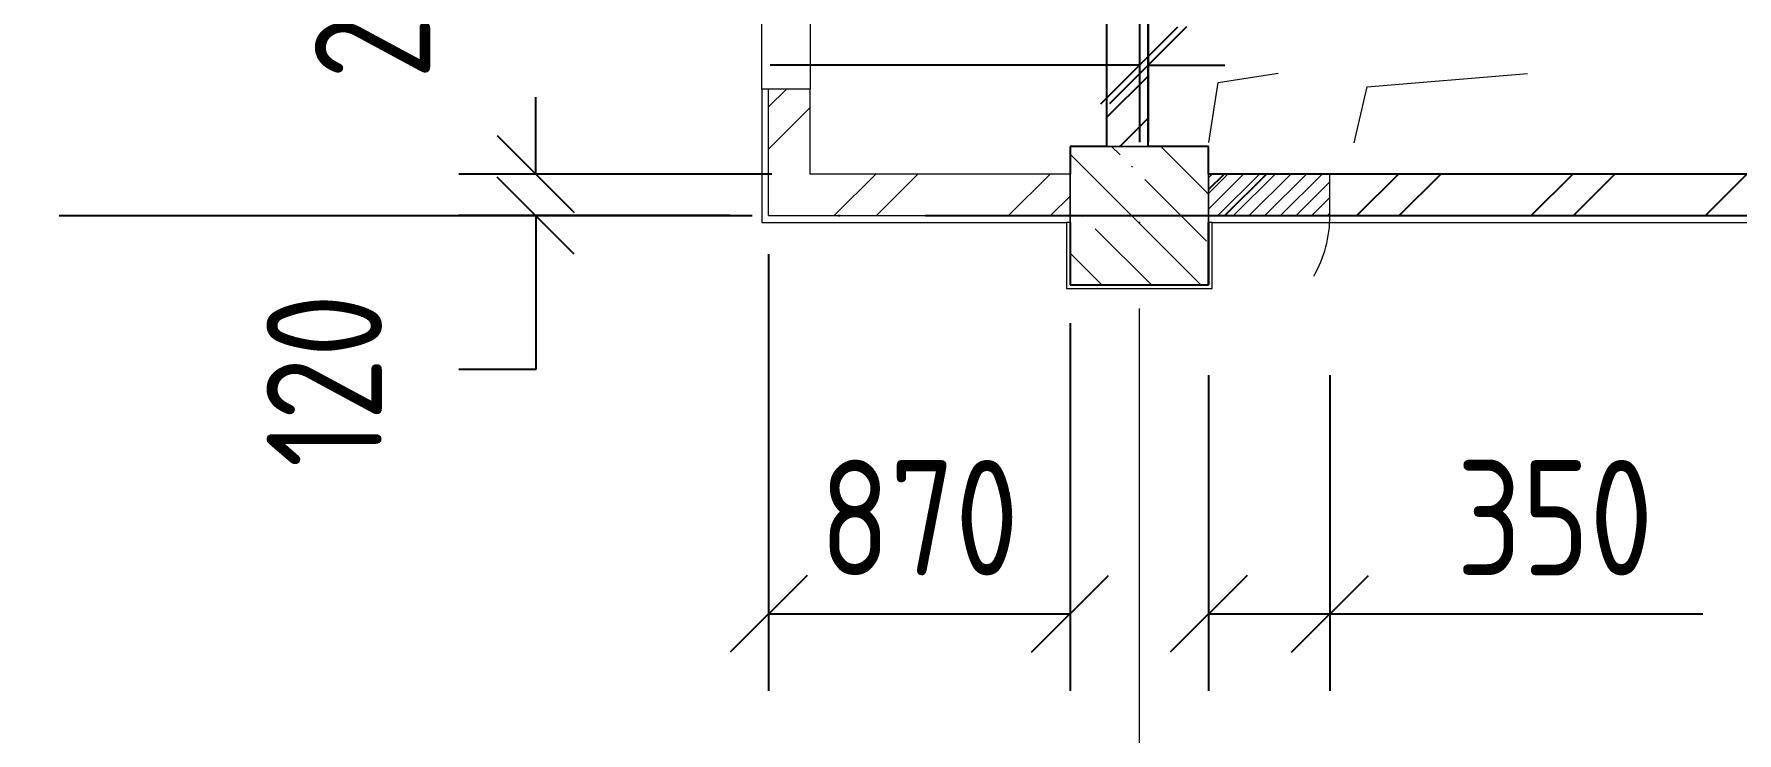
# Model space of a CAD drawing. Header units: millimetres. Extents: x -68946 to 288321, y -402657 to 324925.
# Drawn here: x 51360 to 56275, y 53181 to 55199 of the extents above; entities that cross this region are included whole.
import ezdxf

# ---------------------------------------------------------------- set-up
doc = ezdxf.new("R2010")
doc.units = ezdxf.units.MM
doc.linetypes.add('ADSK_Линия сетки', pattern=[2500, 2000, -250, 0, -250])
doc.layers.get('Defpoints').update_dxf_attribs({"color": 250})
for name, color, linetype, lineweight in [('A-____-____-DIMS', 250, 'Continuous', 9), ('A-DETL-GENF-OTLN', 250, 'Continuous', 5), ('A-DOOR-____-MCUT', 250, 'Continuous', 5), ('A-DOOR-____-OTLN', 250, 'Continuous', 5), ('A-GLAZ-____-OTLN', 250, 'Continuous', 5), ('A-WALL-____-MCUT', 250, 'Continuous', 13), ('A-WALL-____-PATT', 250, 'Continuous', 13), ('A-WALL-FNSH-MCUT', 250, 'Continuous', 13), ('I-WALL-____-OTLN', 250, 'Continuous', 9), ('S-COLS-____-MCUT', 250, 'Continuous', 25), ('S-COLS-____-OTLN', 250, 'Continuous', 9), ('S-GRID-____-OTLN', 250, 'Continuous', 9)]:
    doc.layers.add(name, color=color, linetype=linetype, lineweight=lineweight)
doc.styles.get("Standard").update_dxf_attribs({"font": 'ГОСТ тип А.ttf'})
doc.dimstyles.new('А3', dxfattribs={"dimtxt": 333, "dimasz": 222, "dimexe": 222, "dimexo": 111, "dimgap": 111, "dimtad": 1, "dimtoh": 1, "dimdec": 0, "dimrnd": 0.0015, "dimzin": 0, "dimdsep": 46, "dimtxsty": 'Standard', "dimblk": 'OBLIQUE', "dimcen": 0, "dimclrd": 7, "dimclre": 7, "dimclrt": 7, "dimadec": 0, "dimazin": 0, "dimtfac": 1, "dimtdec": 0, "dimtofl": 0, "dimtmove": 0, "dimatfit": 3, "dimfxl": 1, "dimtolj": 1, "dimtzin": 0, "dimarcsym": 0})
pattern_1 = [(45, (0, 0), (-251.4472, 251.4472), []), (45, (0, 381), (-251.4472, 251.4472), [])]

# ---------------------------------------------------------------- blocks, each defined once
blk = doc.blocks.new('_Wn_-As_OpeningMEP_floor__Rectangular - _Wn_-As_OpeningMEP_floor__Rectangular-V6-Кладочный план на отм_ 0_000_ Секция 1_')
at = {"layer": 'A-DETL-GENF-OTLN'}
for p, q in [((-212.2, 112.2), (250, 150)), ((-250, -50), (-212.2, 112.2))]:
    blk.add_line(p, q, dxfattribs=at)
blk = doc.blocks.new('_Wn_-As_OpeningMEP_floor__Rectangular - _Wn_-As_OpeningMEP_floor__Rectangular-32466825-Кладочный план на отм_ 0_000_ Секция 1_')
at = {"layer": 'A-DETL-GENF-OTLN'}
for p, q in [((-73.2, 123.2), (100, 150)), ((-100, -50), (-73.2, 123.2))]:
    blk.add_line(p, q, dxfattribs=at)
blk = doc.blocks.new('АР_Люк - ЛРС_ВК_350х400_наружный_NCS S 1000-N-42726280-Кладочный план на отм_ 0_000_ Секция 1_')
at = {"layer": 'A-DOOR-____-OTLN'}
h = blk.add_hatch(dxfattribs=at)
h.set_pattern_fill('FP_29', color=256, style=0, pattern_type=2)
h.set_pattern_definition([(45, (125, 0), (-22.6274, 22.6274), [])])
h.paths.add_polyline_path([(42.5, 60), (-50, 60), (-50, -60), (300, -60), (300, 60)])
at = {"layer": 'A-DETL-GENF-OTLN', "lineweight": 9}
for p, q in [((300, 60), (-50, 60)), ((-50, 60), (-50, -60)), ((300, -60), (300, 60)), ((-50, -60), (300, -60))]:
    blk.add_line(p, q, dxfattribs=at)
at = {"layer": 'A-DOOR-____-MCUT'}
blk.add_arc((300, 60), 350, 150, 180, dxfattribs=at)
blk = doc.blocks.new('_Oblique')
at = {"color": 0, "linetype": 'ByBlock', "lineweight": -2}
blk.add_line((-0.5, -0.5), (0.5, 0.5), dxfattribs=at)
blk = doc.blocks.new('DIMBLOCK198-Кладочный план на отм_ 0_000_ Секция 1_')
at = {"layer": 'A-____-____-DIMS', "color": 7, "lineweight": -2, "transparency": 16777216}
for p, q in [((54550, 55506.5), (54550, 54887.2)), ((54575, 55506.5), (54575, 54887.2)), ((54550, 55109.2), (53484.4, 55109.2)), ((54575, 55109.2), (54797, 55109.2))]:
    blk.add_line(p, q, dxfattribs=at)
at = {"layer": 'Defpoints', "color": 0, "transparency": 16777216}
for p in [(54550, 55617.5), (54575, 55617.5), (54575, 55109.2)]:
    blk.add_point(p, dxfattribs=at)
at = {"layer": 'A-____-____-DIMS', "color": 7, "lineweight": -2, "transparency": 16777216, "xscale": 222, "yscale": 222, "zscale": 222}
blk.add_blockref('_Oblique', (54550, 55109.2), dxfattribs=at)
at = {"layer": 'A-____-____-DIMS', "color": 7, "lineweight": -2, "transparency": 16777216, "xscale": 222, "yscale": 222, "zscale": 222, "rotation": 180}
blk.add_blockref('_Oblique', (54575, 55109.2), dxfattribs=at)
at = {"layer": 'A-____-____-DIMS', "color": 7, "transparency": 16777216, "insert": (53595.4, 55664.2), "char_height": 333, "width": 1.242, "attachment_point": 1, "line_spacing_factor": 1.022761}
blk.add_mtext('\\A1;25', dxfattribs=at)
blk = doc.blocks.new('DIMBLOCK207-Кладочный план на отм_ 0_000_ Секция 1_')
at = {"layer": 'A-____-____-DIMS', "color": 7, "lineweight": -2, "transparency": 16777216}
for p, q in [((52808, 54795), (52808, 55017)), ((53489, 54795), (52586, 54795)), ((53369, 54675), (52586, 54675)), ((52808, 54675), (52808, 54231)), ((52808, 54231), (52586, 54231))]:
    blk.add_line(p, q, dxfattribs=at)
at = {"layer": 'Defpoints', "color": 0, "transparency": 16777216}
for p in [(52808, 54795), (53600, 54795), (53480, 54675)]:
    blk.add_point(p, dxfattribs=at)
at = {"layer": 'A-____-____-DIMS', "color": 7, "lineweight": -2, "transparency": 16777216, "xscale": 222, "yscale": 222, "zscale": 222}
for p, rotation in [((52808, 54795), 270), ((52808, 54675), 90)]:
    blk.add_blockref('_Oblique', p, dxfattribs=dict(at, rotation=rotation))
at = {"layer": 'A-____-____-DIMS', "color": 7, "transparency": 16777216, "insert": (52031, 53948), "char_height": 333, "width": 1.678, "attachment_point": 1, "rotation": 90, "line_spacing_factor": 1.022761}
blk.add_mtext('\\A1;120', dxfattribs=at)
blk = doc.blocks.new('DIMBLOCK209-Кладочный план на отм_ 0_000_ Секция 1_')
at = {"layer": 'A-____-____-DIMS', "color": 7, "lineweight": -2, "transparency": 16777216}
for p, q in [((53489, 55975), (52725.4, 55975)), ((52947.4, 55975), (52947.4, 55710)), ((53233.7, 55710), (52725.4, 55710)), ((52947.4, 55710), (52947.4, 55384.9)), ((52947.4, 55384.9), (52725.4, 55384.9))]:
    blk.add_line(p, q, dxfattribs=at)
at = {"layer": 'Defpoints', "color": 0, "transparency": 16777216}
for p in [(52947.4, 55975), (53600, 55975), (53344.7, 55710)]:
    blk.add_point(p, dxfattribs=at)
at = {"layer": 'A-____-____-DIMS', "color": 7, "lineweight": -2, "transparency": 16777216, "xscale": 222, "yscale": 222, "zscale": 222}
for p, rotation in [((52947.4, 55975), 90), ((52947.4, 55710), 270)]:
    blk.add_blockref('_Oblique', p, dxfattribs=dict(at, rotation=rotation))
at = {"layer": 'A-____-____-DIMS', "color": 7, "transparency": 16777216, "insert": (52170.4, 55068.6), "char_height": 333, "width": 1.862, "attachment_point": 1, "rotation": 90, "line_spacing_factor": 1.022761}
blk.add_mtext('\\A1;265', dxfattribs=at)
blk = doc.blocks.new('DIMBLOCK435-Кладочный план на отм_ 0_000_ Секция 1_')
at = {"layer": 'A-____-____-DIMS', "color": 7, "lineweight": -2, "transparency": 16777216}
for p, q in [((54750, 54214), (54750, 53303.4)), ((55100, 54214), (55100, 53303.4)), ((54750, 53525.4), (55100, 53525.4)), ((55100, 53525.4), (56176.7, 53525.4))]:
    blk.add_line(p, q, dxfattribs=at)
at = {"layer": 'Defpoints', "color": 0, "transparency": 16777216}
for p in [(54750, 54325), (55100, 54325), (55100, 53525.4)]:
    blk.add_point(p, dxfattribs=at)
at = {"layer": 'A-____-____-DIMS', "color": 7, "lineweight": -2, "transparency": 16777216, "xscale": 222, "yscale": 222, "zscale": 222, "rotation": 180}
blk.add_blockref('_Oblique', (54750, 53525.4), dxfattribs=at)
at = {"layer": 'A-____-____-DIMS', "color": 7, "lineweight": -2, "transparency": 16777216, "xscale": 222, "yscale": 222, "zscale": 222}
blk.add_blockref('_Oblique', (55100, 53525.4), dxfattribs=at)
at = {"layer": 'A-____-____-DIMS', "color": 7, "transparency": 16777216, "insert": (55749.3, 53802.9), "char_height": 333, "width": 1.862, "attachment_point": 5}
blk.add_mtext('\\A1;350', dxfattribs=at)
blk = doc.blocks.new('DIMBLOCK437-Кладочный план на отм_ 0_000_ Секция 1_')
at = {"layer": 'A-____-____-DIMS', "color": 7, "lineweight": -2, "transparency": 16777216}
for p, q in [((53480, 54564), (53480, 53303.4)), ((54350, 54364), (54350, 53303.4)), ((53480, 53525.4), (54350, 53525.4))]:
    blk.add_line(p, q, dxfattribs=at)
at = {"layer": 'Defpoints', "color": 0, "transparency": 16777216}
for p in [(53480, 54675), (54350, 54475), (54350, 53525.4)]:
    blk.add_point(p, dxfattribs=at)
at = {"layer": 'A-____-____-DIMS', "color": 7, "lineweight": -2, "transparency": 16777216, "xscale": 222, "yscale": 222, "zscale": 222, "rotation": 180}
blk.add_blockref('_Oblique', (53480, 53525.4), dxfattribs=at)
at = {"layer": 'A-____-____-DIMS', "color": 7, "lineweight": -2, "transparency": 16777216, "xscale": 222, "yscale": 222, "zscale": 222}
blk.add_blockref('_Oblique', (54350, 53525.4), dxfattribs=at)
at = {"layer": 'A-____-____-DIMS', "color": 7, "transparency": 16777216, "insert": (53915, 53802.9), "char_height": 333, "width": 1.862, "attachment_point": 5}
blk.add_mtext('\\A1;870', dxfattribs=at)

msp = doc.modelspace()

# ---------------------------------------------------------------- hatches: boundary and pattern name
h = msp.add_hatch()
h.set_pattern_fill('FP_2', color=256, style=0, pattern_type=2)
h.set_pattern_definition(pattern_1)
h.paths.add_polyline_path([(54575, 54875), (54575, 58175.0006), (54455, 58175.0006), (54455, 54875), (54457.6854, 54875)])
h = msp.add_hatch()
h.set_pattern_fill('FP_2', color=256, style=0, pattern_type=2)
h.set_pattern_definition(pattern_1)
h.paths.add_polyline_path([(61195, 54675.0006), (61665, 54675.0006), (61665, 54795.0006), (59249.9781, 54795.0006), (59249.9781, 54675.0006), (60505.0647, 54675.0006)])
h.paths.add_polyline_path([(58849.9781, 54675.0006), (58849.9781, 54795.0006), (54749.9781, 54795.0006), (54749.9781, 54675.0006), (58306.0176, 54675.0006)])
at = {"layer": 'A-WALL-____-PATT', "lineweight": 15}
h = msp.add_hatch(dxfattribs=at)
h.set_pattern_fill('FP_2', color=256, style=0, pattern_type=2)
h.set_pattern_definition(pattern_1)
h.paths.add_polyline_path([(53480, 54795.0006), (53600, 54795.0006), (53600, 55040), (53480, 55040)])
h.paths.add_polyline_path([(53480, 55710), (53600, 55710), (53600, 56255), (53480, 56255)])
h.paths.add_polyline_path([(53600, 56925), (53600, 57435), (53480, 57435), (53480, 56925)])
h.paths.add_polyline_path([(53480, 58105), (53600, 58105), (53600, 58375.0248), (53480, 58375.0248), (53480, 58165.0006)])
h = msp.add_hatch(dxfattribs=at)
h.set_pattern_fill('FP_2', color=256, style=0, pattern_type=2)
h.set_pattern_definition(pattern_1)
h.paths.add_polyline_path([(54349.9781, 54675.0006), (54349.9781, 54795.0006), (53480, 54795.0006), (53480, 54675.0006), (53907.9236, 54675.0006)])
at = {"layer": 'S-COLS-____-OTLN', "lineweight": 5}
h = msp.add_hatch(dxfattribs=at)
h.set_pattern_fill('FP_8', color=256, style=0, pattern_type=2)
h.set_pattern_definition([(135, (0, 0), (-142.5612, -142.5612), []), (135, (142.56, 0), (-142.5612, -142.5612), [252.016, -50.403, 3.353, -47.05])])
h.paths.add_polyline_path([(54349.9781, 54475), (54749.9781, 54475), (54749.9781, 54875), (54349.9781, 54875), (54349.9781, 54655.0006)])

# ---------------------------------------------------------------- linework, layer by layer
for p, q in [((54575, 54875), (54575, 58175.0006)), ((54455, 55975.0006), (54455, 54875)), ((58849.9781, 54795.0006), (54749.9781, 54795.0006)), ((54749.9781, 54675.0006), (58849.9781, 54675.0006))]:
    msp.add_line(p, q)
at = {"linetype": 'ADSK_Линия сетки'}
msp.add_line((-3569.5512, 54675.0006), (72376.0288, 54675.0006), dxfattribs=at)
at = {"layer": 'A-WALL-____-MCUT', "lineweight": 15}
for p, q in [((53600, 55040), (53480, 55040)), ((53480, 54675.0006), (53480, 55040)), ((53600, 54795.0006), (53600, 55040)), ((54455, 54875), (54575, 54875)), ((54349.9781, 54795.0006), (53600, 54795.0006)), ((54349.9781, 54655.0006), (54349.9781, 54795.0006)), ((54749.9781, 54795.0006), (54749.9781, 54655.0006)), ((53480, 54675.0006), (54349.9781, 54675.0006)), ((54349.9781, 54655.0006), (54339.9781, 54655.0006)), ((54760.0389, 54655.0006), (54750.0389, 54655.0006))]:
    msp.add_line(p, q, dxfattribs=at)
at = {"layer": 'A-WALL-FNSH-MCUT', "lineweight": 15}
for p, q in [((53460, 55040), (53460, 54655.0006)), ((53480, 55040), (53460, 55040)), ((53460, 54655.0006), (54339.9781, 54655.0006)), ((54339.9781, 54655.0006), (54339.9781, 54465)), ((54349.9781, 54475), (54349.9781, 54655.0006)), ((54750.0389, 54655.0006), (54750.0389, 54475)), ((54760.0389, 54655.0006), (58264.6169, 54655.0006)), ((54760.0389, 54465), (54760.0389, 54655.0006)), ((54339.9781, 54465), (54760.0389, 54465)), ((54750.0389, 54475), (54349.9781, 54475))]:
    msp.add_line(p, q, dxfattribs=at)
at = {"layer": 'I-WALL-____-OTLN', "lineweight": 15}
for p, q in [((53460, 55040), (53460, 55710)), ((53600, 55710), (53600, 55040))]:
    msp.add_line(p, q, dxfattribs=at)
at = {"layer": 'S-COLS-____-MCUT'}
for p, q in [((54455, 54875), (54349.9781, 54875)), ((54349.9781, 54875), (54349.9781, 54795.0006)), ((54749.9781, 54875), (54575, 54875)), ((54749.9781, 54795.0006), (54749.9781, 54875)), ((54349.9781, 54655.0006), (54349.9781, 54475)), ((54749.9781, 54475), (54749.9781, 54655.0006)), ((54349.9781, 54475), (54749.9781, 54475))]:
    msp.add_line(p, q, dxfattribs=at)
at = {"layer": 'S-COLS-____-OTLN'}
for p, q in [((54575, 54875), (54455, 54875)), ((54349.9781, 54795.0006), (54349.9781, 54675.0006)), ((54749.9781, 54675.0006), (54749.9781, 54795.0006)), ((54349.9781, 54675.0006), (54349.9781, 54655.0006)), ((54749.9781, 54655.0006), (54749.9781, 54675.0006))]:
    msp.add_line(p, q, dxfattribs=at)
at = {"layer": 'S-GRID-____-OTLN', "linetype": 'ADSK_Линия сетки'}
msp.add_line((54550, 39906.0281), (54550, 61202.0051), dxfattribs=at)

# ---------------------------------------------------------------- block references
at = {"layer": 'A-DOOR-____-OTLN', "color": 50, "rotation": 180}
msp.add_blockref('АР_Люк - ЛРС_ВК_350х400_наружный_NCS S 1000-N-42726280-Кладочный план на отм_ 0_000_ Секция 1_', (55049.9781, 54735.0006), dxfattribs=at)
at = {"layer": 'A-GLAZ-____-OTLN'}
for name, p in [('_Wn_-As_OpeningMEP_floor__Rectangular - _Wn_-As_OpeningMEP_floor__Rectangular-32466825-Кладочный план на отм_ 0_000_ Секция 1_', (54850.2441, 54936.1352)), ('_Wn_-As_OpeningMEP_floor__Rectangular - _Wn_-As_OpeningMEP_floor__Rectangular-V6-Кладочный план на отм_ 0_000_ Секция 1_', (55419.9661, 54935.0132))]:
    msp.add_blockref(name, p, dxfattribs=at)

# ---------------------------------------------------------------- dimensions: what is measured, and where the dimension line sits
at = {"layer": 'A-____-____-DIMS'}
for base, p1, p2, picture, middle in [((52947.3743, 55975.0006), (53344.7086, 55710), (53600, 55975.0006), 'DIMBLOCK209-Кладочный план на отм_ 0_000_ Секция 1_', (52392.3743, 55384.9332)), ((52807.9829, 54795.0006), (53480, 54675.0006), (53600, 54795.0006), 'DIMBLOCK207-Кладочный план на отм_ 0_000_ Секция 1_', (52252.9829, 54231.0006))]:
    dim = msp.add_linear_dim(base=base, p1=p1, p2=p2, angle=90, dimstyle='А3', dxfattribs=at)
    dim.commit()
    dim.dimension.update_dxf_attribs({"geometry": picture, "text_midpoint": middle, "dimtype": 160, "text_rotation": 90})
dim = msp.add_linear_dim(base=(54575, 55109.2372), p1=(54550, 55617.522), p2=(54575, 55617.522), dimstyle='А3', dxfattribs=at)
dim.commit()
dim.dimension.update_dxf_attribs({"geometry": 'DIMBLOCK198-Кладочный план на отм_ 0_000_ Секция 1_', "text_midpoint": (53795.2, 55109.2372), "dimtype": 160})
for base, p1, p2, picture, middle in [((54349.9781, 53525.3811), (53480, 54675.0006), (54349.9781, 54475), 'DIMBLOCK437-Кладочный план на отм_ 0_000_ Секция 1_', (53914.989, 53802.8811)), ((55099.9781, 53525.3811), (54749.9781, 54325.0006), (55099.9781, 54325.0006), 'DIMBLOCK435-Кладочный план на отм_ 0_000_ Секция 1_', (55749.3281, 53802.8811))]:
    dim = msp.add_linear_dim(base=base, p1=p1, p2=p2, dimstyle='А3', dxfattribs=at)
    dim.commit()
    dim.dimension.update_dxf_attribs({"geometry": picture, "text_midpoint": middle})

doc.saveas('drawing.dxf')
